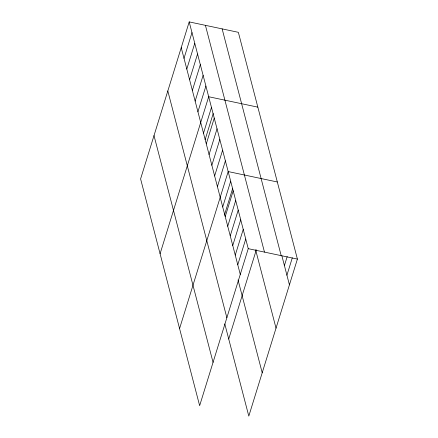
<?xml version="1.0" encoding="UTF-8"?>
<svg xmlns="http://www.w3.org/2000/svg" width="438" height="438" viewBox="0 0 438 438"><rect width="100%" height="100%" fill="white"/><g stroke="black" fill="none" stroke-linecap="round" stroke-linejoin="round"><path stroke-width="0.66" d="M189.2 21.9L140.598 178.918L199.646 405.681L248.247 248.664L189.2 21.9L238.354 32.319L297.402 259.082L248.8 416.1L224.793 323.906M184.009 58.353L191.986 32.593M186.796 69.04L194.768 43.28M189.577 79.732L197.554 53.973M192.364 90.42L200.336 64.66M195.145 101.112L203.123 75.352M197.927 111.799L205.904 86.04M160.084 253.75L208.685 96.732L257.84 107.151M203.495 133.185L211.472 107.419M205.132 139.651L213.224 113.508M206.282 143.872L214.253 118.112M209.063 154.565L217.04 128.799M211.85 165.252L219.821 139.492M214.631 175.945L222.608 150.185M217.418 186.632L225.389 160.872M179.569 328.582L228.176 171.565L277.325 181.984M222.707 206.96L230.684 181.201M224.42 215.118L232.709 188.34M225.22 216.596L233.191 190.837M227.727 226.238L235.704 200.473M230.235 235.874L238.212 210.114M232.748 245.51L240.719 219.75M235.255 255.146L243.232 229.386M237.768 264.782L245.74 239.022M228.724 339.001L256.339 249.786M284.41 265.565L287.202 256.553M286.923 275.206L292.305 257.818M248.247 248.664L297.402 259.082M281.902 255.929L289.43 284.842M222.137 28.881L281.185 255.644M205.422 25.338L264.47 252.102M255.617 249.802L276.022 328.155M181.228 47.66L240.276 274.423M238.037 279.964L262.209 372.787M167.82 90.978L226.868 317.736M154.006 135.605L213.054 362.363"/></g></svg>
